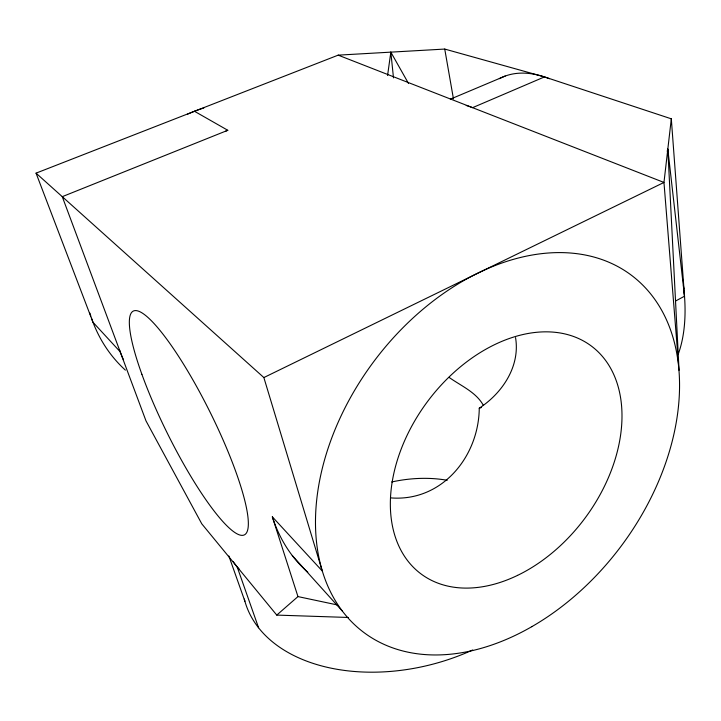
<?xml version="1.0" encoding="UTF-8"?>
<svg xmlns="http://www.w3.org/2000/svg" width="721" height="721" viewBox="0 0 721 721"><rect width="100%" height="100%" fill="white"/><g stroke="black" fill="none" stroke-linecap="round" stroke-linejoin="round"><path stroke-width="1.08" d="M120.182 351.785L92.991 322.287L36.05 173.148L338.185 55.147L444.74 49.064L544.454 76.913L671.314 118.821L663.969 182.449L679.047 370.297L667.817 149.112L667.186 151.266M515.542 337.608C520.391 366.205 502.411 393.062 479.258 408.176C478.816 456.627 441.865 502.041 390.656 497.887M387.574 75.516L390.827 52.137L408.483 83.42M194.481 111.277L227.8 130.285L62.258 196.671L145.993 420.884L201.799 523.861L276.765 615.094L297.962 596.591L337.383 604.946M675.667 300.954L684.517 296.223L671.314 118.821M36.05 173.148L263.859 377.561L663.969 182.449L338.185 55.147M544.454 76.913L472.579 107.663A176.275 80.959 64.1 0 0 466.235 105.482M450.364 99.165L505.205 76.047M479.258 408.176L481.349 407.536M276.765 615.094L348.288 617.464M449.084 377.38C460.836 385.789 476.085 392.125 483.277 405.229M297.962 596.591L272.34 516.84L322.269 570.996L263.859 377.561M292.266 555.549L342.16 610.858M228.854 555.981L244.897 601.233M237.182 566.922L258.587 627.766M444.74 49.064L453.455 98.894M667.817 149.112L684.517 296.223M390.827 52.137L393.495 77.886M307.822 572.222A209.063 152.537 -53.1 0 1 272.34 516.84M239.201 569.275A171.553 106.302 -14.4 0 1 233.271 561.722M391.719 481.97A105.563 69.694 -14.6 0 1 447.2 480.276M472.67 649.981A165.578 109.727 -14.6 0 1 244.32 599.079M123.552 359.959A165.569 140.343 -52.7 0 1 119.461 349.802M225.745 131.114A165.569 140.343 -52.7 0 1 227.8 130.285M125.391 370.134A157.701 137.053 -52.6 0 1 91.522 318.231M90.828 316.168A157.701 137.053 -52.6 0 1 89.846 313.049M187.622 114.134A157.701 137.053 -52.6 0 1 203.881 107.943M499.338 78.67A172.04 88.674 64.3 0 1 549.393 78.706M683.427 285.39A172.04 88.674 64.3 0 1 683.814 288.679M684.049 290.86A172.04 88.674 64.3 0 1 678.137 354.435M531.774 626.684A223.159 154.312 -53.2 0 0 635.318 278.333A223.159 154.312 -53.2 0 0 325.55 456.42A223.159 154.312 -53.2 0 0 531.774 626.684M517.588 575.367A142.253 97.975 -53.2 0 0 600.323 354.083A142.253 97.975 -53.2 0 0 400.633 450.526A142.253 97.975 -53.2 0 0 517.588 575.367M141.902 374.343A124.931 23.838 63.6 0 0 244.095 535A124.931 23.838 63.6 0 0 180.638 359.536A124.931 23.838 63.6 0 0 141.902 374.343"/></g></svg>
